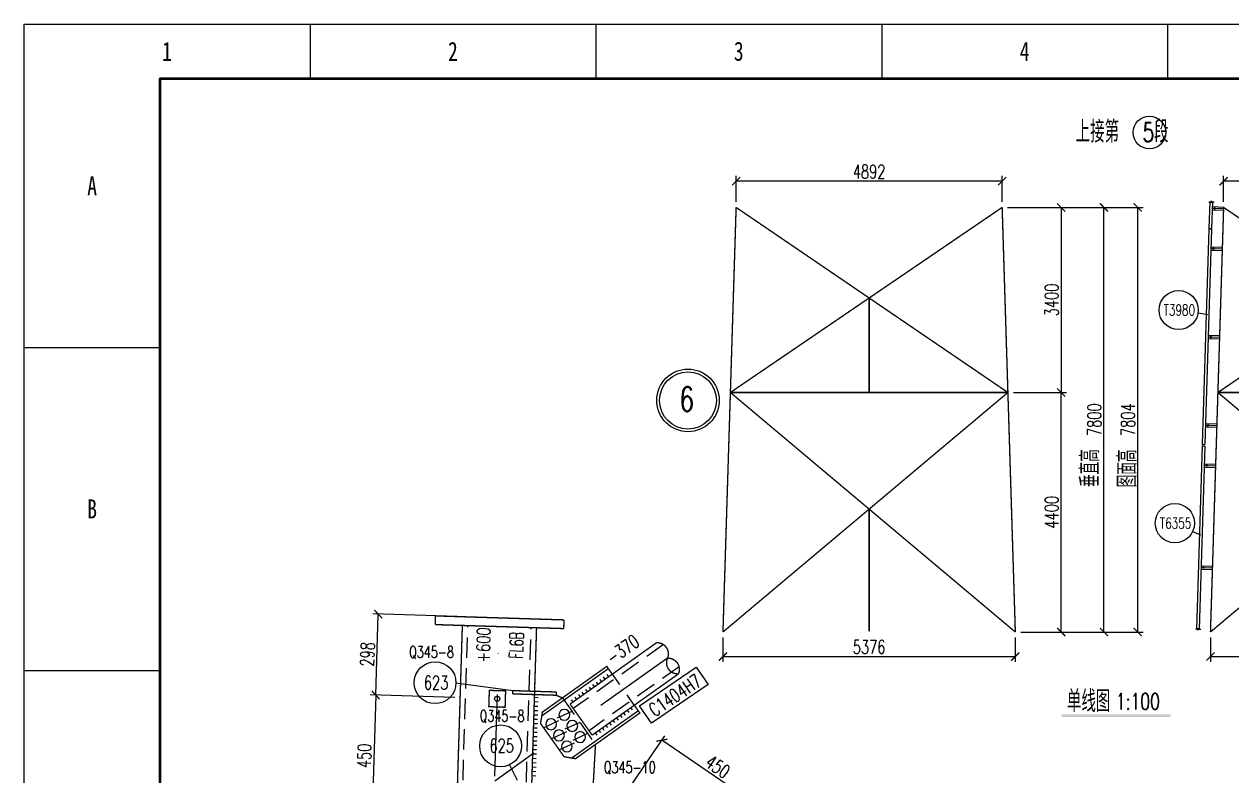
# Model space of a CAD drawing. Extents: x 6045 to 12501, y -14925 to -6998.
# Drawn here: x 6045.5 to 6267.5, y -7136.2 to -6998 of the extents above; entities that cross this region are included whole.
import ezdxf
from ezdxf.enums import TextEntityAlignment as Align

# ---------------------------------------------------------------- set-up
doc = ezdxf.new("R2010")
doc.units = 0
doc.header["$LTSCALE"] = 15
doc.header["$MEASUREMENT"] = 0
doc.linetypes.add('DASHDOTX2', pattern=[2, 1, -0.5, 0, -0.5])
doc.linetypes.add('DASHED2', pattern=[0.375, 0.25, -0.125])
doc.layers.get('0').update_dxf_attribs({"linetype": 'CONTINUOUS'})
doc.layers.get('DEFPOINTS').update_dxf_attribs({"linetype": 'CONTINUOUS'})
for name, color, linetype in [('1', 1, 'DASHED2'), ('2', 3, 'CONTINUOUS'), ('3', 1, 'CONTINUOUS'), ('4', 3, 'DASHDOTX2')]:
    doc.layers.add(name, color=color, linetype=linetype)
doc.styles.add('NCPE_BORDER', font='SIMFANG.TTF', dxfattribs={"width": 0.75, "height": 3.5})
doc.styles.get("Standard").update_dxf_attribs({"font": 'romans.shx', "width": 0.7, "bigfont": 'fs1.shx'})
doc.dimstyles.new('STANDARD$0', dxfattribs={"dimtxt": 2.5, "dimasz": 1.499, "dimexe": 1, "dimexo": 1, "dimgap": 0.5, "dimtad": 1, "dimdec": 0, "dimlfac": 20, "dimzin": 0, "dimdsep": 46, "dimtxsty": 'Standard', "dimblk": 'ARCHTICK', "dimcen": 0.09, "dimclrd": 4, "dimclre": 4, "dimclrt": 6, "dimadec": 0, "dimazin": 0, "dimtfac": 1, "dimtdec": 0, "dimtmove": 2, "dimatfit": 3, "dimldrblk": 'ARCHTICK', "dimfxl": 0, "dimtolj": 1, "dimtzin": 0, "dimarcsym": 0})

# ---------------------------------------------------------------- blocks, each defined once
blk = doc.blocks.new('TKA1')
at = {"color": 3}
for p, q in [((52.5625, 594), (52.5625, 584)), ((105.125, 594), (105.125, 584)), ((157.6875, 594), (157.6875, 584)), ((210.25, 594), (210.25, 584)), ((0, 534.6), (25, 534.6)), ((0, 475.2), (25, 475.2))]:
    blk.add_line(p, q, dxfattribs=at)
blk.add_lwpolyline([(0, 0), (0, 594), (841, 594), (841, 0), (0, 0)], dxfattribs=at)
at = {"color": 3, "lineweight": 50}
blk.add_lwpolyline([(25, 10), (25, 584), (831, 584), (831, 10), (25, 10)], dxfattribs=at)
at = {"color": 3, "style": 'NCPE_BORDER', "width": 0.75}
for s, p in [('3', (131.40625, 589)), ('1', (26.28125, 589)), ('2', (78.84375, 589)), ('4', (183.96875, 589)), ('A', (12.5, 564.3)), ('B', (12.5, 504.9))]:
    blk.add_text(s, height=3.5, dxfattribs=at).set_placement(p, align=Align.MIDDLE)
blk = doc.blocks.new('_ARCHTICK')
at = {"color": 0, "linetype": 'ByBlock', "const_width": 0.15}
blk.add_lwpolyline([(-0.5, -0.5), (0.5, 0.5)], dxfattribs=at)
blk = doc.blocks.new('*D18')
at = {"color": 4, "lineweight": -2}
for p, q in [((6123.87, -7051.22), (6123.87, -7046.4)), ((6172.79, -7051.22), (6172.79, -7046.4)), ((6172.79, -7047.4), (6123.87, -7047.4))]:
    blk.add_line(p, q, dxfattribs=at)
at = {"layer": 'DEFPOINTS', "color": 0}
for p in [(6123.87, -7047.4), (6123.87, -7052.22), (6172.79, -7052.22)]:
    blk.add_point(p, dxfattribs=at)
at = {"color": 4, "lineweight": -2, "xscale": 1.499, "yscale": 1.499, "zscale": 1.499, "rotation": 180}
blk.add_blockref('_ARCHTICK', (6123.87, -7047.4), dxfattribs=at)
at = {"color": 4, "lineweight": -2, "xscale": 1.499, "yscale": 1.499, "zscale": 1.499}
blk.add_blockref('_ARCHTICK', (6172.79, -7047.4), dxfattribs=at)
at = {"color": 6, "insert": (6148.33, -7045.65), "char_height": 2.5, "attachment_point": 5}
blk.add_mtext('\\A1;4892', dxfattribs=at)
blk = doc.blocks.new('*D19')
at = {"color": 4, "lineweight": -2}
for p, q in [((6121.45, -7131.26), (6121.45, -7135.77)), ((6175.21, -7131.26), (6175.21, -7135.77)), ((6121.45, -7134.77), (6175.21, -7134.77))]:
    blk.add_line(p, q, dxfattribs=at)
at = {"layer": 'DEFPOINTS', "color": 0}
for p in [(6121.45, -7130.26), (6175.21, -7130.26), (6175.21, -7134.77)]:
    blk.add_point(p, dxfattribs=at)
at = {"color": 4, "lineweight": -2, "xscale": 1.499, "yscale": 1.499, "zscale": 1.499, "rotation": 180}
blk.add_blockref('_ARCHTICK', (6121.45, -7134.77), dxfattribs=at)
at = {"color": 4, "lineweight": -2, "xscale": 1.499, "yscale": 1.499, "zscale": 1.499}
blk.add_blockref('_ARCHTICK', (6175.21, -7134.77), dxfattribs=at)
at = {"color": 6, "insert": (6148.33, -7133.02), "char_height": 2.5, "attachment_point": 5}
blk.add_mtext('\\A1;5376', dxfattribs=at)
blk = doc.blocks.new('*D20')
at = {"color": 4, "lineweight": -2}
for p, q in [((6173.79, -7052.22), (6184.65, -7052.22)), ((6183.65, -7052.22), (6183.65, -7086.24)), ((6174.85, -7086.24), (6184.65, -7086.24))]:
    blk.add_line(p, q, dxfattribs=at)
at = {"layer": 'DEFPOINTS', "color": 0}
for p in [(6172.79, -7052.22), (6173.85, -7086.24), (6183.65, -7086.24)]:
    blk.add_point(p, dxfattribs=at)
at = {"color": 4, "lineweight": -2, "xscale": 1.499, "yscale": 1.499, "zscale": 1.499}
for p, rotation in [((6183.65, -7052.22), 90), ((6183.65, -7086.24), 270)]:
    blk.add_blockref('_ARCHTICK', p, dxfattribs=dict(at, rotation=rotation))
at = {"color": 6, "insert": (6181.9, -7069.23), "char_height": 2.5, "attachment_point": 5, "rotation": 90}
blk.add_mtext('\\A1;3400', dxfattribs=at)
blk = doc.blocks.new('*D21')
at = {"color": 4, "lineweight": -2}
for p, q in [((6174.85, -7086.24), (6184.65, -7086.24)), ((6183.65, -7130.26), (6183.65, -7086.24)), ((6176.21, -7130.26), (6184.65, -7130.26))]:
    blk.add_line(p, q, dxfattribs=at)
at = {"layer": 'DEFPOINTS', "color": 0}
for p in [(6173.85, -7086.24), (6183.65, -7086.24), (6175.21, -7130.26)]:
    blk.add_point(p, dxfattribs=at)
at = {"color": 4, "lineweight": -2, "xscale": 1.499, "yscale": 1.499, "zscale": 1.499}
for p, rotation in [((6183.65, -7086.24), 90), ((6183.65, -7130.26), 270)]:
    blk.add_blockref('_ARCHTICK', p, dxfattribs=dict(at, rotation=rotation))
at = {"color": 6, "insert": (6181.9, -7108.25), "char_height": 2.5, "attachment_point": 5, "rotation": 90}
blk.add_mtext('\\A1;4400', dxfattribs=at)
blk = doc.blocks.new('*D22')
at = {"color": 4, "lineweight": -2}
for p, q in [((6178.99, -7052.22), (6192.5, -7052.22)), ((6191.5, -7130.26), (6191.5, -7052.22)), ((6181.43, -7130.26), (6192.5, -7130.26))]:
    blk.add_line(p, q, dxfattribs=at)
at = {"layer": 'DEFPOINTS', "color": 0}
for p in [(6177.99, -7052.22), (6191.5, -7052.22), (6180.43, -7130.26)]:
    blk.add_point(p, dxfattribs=at)
at = {"color": 4, "lineweight": -2, "xscale": 1.499, "yscale": 1.499, "zscale": 1.499}
for p, rotation in [((6191.5, -7052.22), 90), ((6191.5, -7130.26), 270)]:
    blk.add_blockref('_ARCHTICK', p, dxfattribs=dict(at, rotation=rotation))
at = {"color": 6, "insert": (6189.75, -7091.24), "char_height": 2.5, "attachment_point": 5, "rotation": 90}
blk.add_mtext('\\A1;7800', dxfattribs=at)
blk = doc.blocks.new('*D23')
at = {"color": 4, "lineweight": -2}
for p, q in [((6188.5, -7052.22), (6198.7, -7052.22)), ((6197.7, -7052.22), (6197.7, -7130.26)), ((6187.97, -7130.26), (6198.7, -7130.26))]:
    blk.add_line(p, q, dxfattribs=at)
at = {"layer": 'DEFPOINTS', "color": 0}
for p in [(6187.5, -7052.22), (6186.97, -7130.26), (6197.7, -7130.26)]:
    blk.add_point(p, dxfattribs=at)
at = {"color": 4, "lineweight": -2, "xscale": 1.499, "yscale": 1.499, "zscale": 1.499}
for p, rotation in [((6197.7, -7052.22), 90), ((6197.7, -7130.26), 270)]:
    blk.add_blockref('_ARCHTICK', p, dxfattribs=dict(at, rotation=rotation))
at = {"color": 6, "insert": (6195.95, -7091.24), "char_height": 2.5, "attachment_point": 5, "rotation": 90}
blk.add_mtext('\\A1;7804', dxfattribs=at)
blk = doc.blocks.new('*D24')
at = {"color": 4, "lineweight": -2}
for p, q in [((6213.52, -7051.22), (6213.52, -7046.4)), ((6262.44, -7051.22), (6262.44, -7046.4)), ((6262.44, -7047.4), (6213.52, -7047.4))]:
    blk.add_line(p, q, dxfattribs=at)
at = {"layer": 'DEFPOINTS', "color": 0}
for p in [(6213.52, -7047.4), (6213.52, -7052.22), (6262.44, -7052.22)]:
    blk.add_point(p, dxfattribs=at)
at = {"color": 4, "lineweight": -2, "xscale": 1.499, "yscale": 1.499, "zscale": 1.499, "rotation": 180}
blk.add_blockref('_ARCHTICK', (6213.52, -7047.4), dxfattribs=at)
at = {"color": 4, "lineweight": -2, "xscale": 1.499, "yscale": 1.499, "zscale": 1.499}
blk.add_blockref('_ARCHTICK', (6262.44, -7047.4), dxfattribs=at)
at = {"color": 6, "insert": (6237.98, -7045.65), "char_height": 2.5, "attachment_point": 5}
blk.add_mtext('\\A1;4892', dxfattribs=at)
blk = doc.blocks.new('*D25')
at = {"color": 4, "lineweight": -2}
for p, q in [((6211.1, -7131.26), (6211.1, -7135.77)), ((6264.86, -7131.26), (6264.86, -7135.77)), ((6211.1, -7134.77), (6264.86, -7134.77))]:
    blk.add_line(p, q, dxfattribs=at)
at = {"layer": 'DEFPOINTS', "color": 0}
for p in [(6211.1, -7130.26), (6264.86, -7130.26), (6264.86, -7134.77)]:
    blk.add_point(p, dxfattribs=at)
at = {"color": 4, "lineweight": -2, "xscale": 1.499, "yscale": 1.499, "zscale": 1.499, "rotation": 180}
blk.add_blockref('_ARCHTICK', (6211.1, -7134.77), dxfattribs=at)
at = {"color": 4, "lineweight": -2, "xscale": 1.499, "yscale": 1.499, "zscale": 1.499}
blk.add_blockref('_ARCHTICK', (6264.86, -7134.77), dxfattribs=at)
at = {"color": 6, "insert": (6237.98, -7133.02), "char_height": 2.5, "attachment_point": 5}
blk.add_mtext('\\A1;5376', dxfattribs=at)
blk = doc.blocks.new('*D26')
at = {"color": 4, "lineweight": -2}
for p, q in [((6263.44, -7052.22), (6274.29, -7052.22)), ((6273.29, -7052.22), (6273.29, -7086.24)), ((6264.49, -7086.24), (6274.29, -7086.24))]:
    blk.add_line(p, q, dxfattribs=at)
at = {"layer": 'DEFPOINTS', "color": 0}
for p in [(6262.44, -7052.22), (6263.49, -7086.24), (6273.29, -7086.24)]:
    blk.add_point(p, dxfattribs=at)
at = {"color": 4, "lineweight": -2, "xscale": 1.499, "yscale": 1.499, "zscale": 1.499}
for p, rotation in [((6273.29, -7052.22), 90), ((6273.29, -7086.24), 270)]:
    blk.add_blockref('_ARCHTICK', p, dxfattribs=dict(at, rotation=rotation))
at = {"color": 6, "insert": (6271.54, -7069.23), "char_height": 2.5, "attachment_point": 5, "rotation": 90}
blk.add_mtext('\\A1;3400', dxfattribs=at)
blk = doc.blocks.new('*D27')
at = {"color": 4, "lineweight": -2}
for p, q in [((6264.49, -7086.24), (6274.29, -7086.24)), ((6273.29, -7130.26), (6273.29, -7086.24)), ((6265.86, -7130.26), (6274.29, -7130.26))]:
    blk.add_line(p, q, dxfattribs=at)
at = {"layer": 'DEFPOINTS', "color": 0}
for p in [(6263.49, -7086.24), (6273.29, -7086.24), (6264.86, -7130.26)]:
    blk.add_point(p, dxfattribs=at)
at = {"color": 4, "lineweight": -2, "xscale": 1.499, "yscale": 1.499, "zscale": 1.499}
for p, rotation in [((6273.29, -7086.24), 90), ((6273.29, -7130.26), 270)]:
    blk.add_blockref('_ARCHTICK', p, dxfattribs=dict(at, rotation=rotation))
at = {"color": 6, "insert": (6271.54, -7108.25), "char_height": 2.5, "attachment_point": 5, "rotation": 90}
blk.add_mtext('\\A1;4400', dxfattribs=at)
blk = doc.blocks.new('*D28')
at = {"color": 4, "lineweight": -2}
for p, q in [((6268.64, -7052.22), (6282.15, -7052.22)), ((6281.15, -7130.26), (6281.15, -7052.22)), ((6271.08, -7130.26), (6282.15, -7130.26))]:
    blk.add_line(p, q, dxfattribs=at)
at = {"layer": 'DEFPOINTS', "color": 0}
for p in [(6267.64, -7052.22), (6281.15, -7052.22), (6270.08, -7130.26)]:
    blk.add_point(p, dxfattribs=at)
at = {"color": 4, "lineweight": -2, "xscale": 1.499, "yscale": 1.499, "zscale": 1.499}
for p, rotation in [((6281.15, -7052.22), 90), ((6281.15, -7130.26), 270)]:
    blk.add_blockref('_ARCHTICK', p, dxfattribs=dict(at, rotation=rotation))
at = {"color": 6, "insert": (6279.4, -7091.24), "char_height": 2.5, "attachment_point": 5, "rotation": 90}
blk.add_mtext('\\A1;7800', dxfattribs=at)
blk = doc.blocks.new('*D29')
at = {"color": 4, "lineweight": -2}
for p, q in [((6278.15, -7052.22), (6288.35, -7052.22)), ((6287.35, -7052.22), (6287.35, -7130.26)), ((6277.61, -7130.26), (6288.35, -7130.26))]:
    blk.add_line(p, q, dxfattribs=at)
at = {"layer": 'DEFPOINTS', "color": 0}
for p in [(6277.15, -7052.22), (6276.61, -7130.26), (6287.35, -7130.26)]:
    blk.add_point(p, dxfattribs=at)
at = {"color": 4, "lineweight": -2, "xscale": 1.499, "yscale": 1.499, "zscale": 1.499}
for p, rotation in [((6287.35, -7052.22), 90), ((6287.35, -7130.26), 270)]:
    blk.add_blockref('_ARCHTICK', p, dxfattribs=dict(at, rotation=rotation))
at = {"color": 6, "insert": (6285.6, -7091.24), "char_height": 2.5, "attachment_point": 5, "rotation": 90}
blk.add_mtext('\\A1;7804', dxfattribs=at)
blk = doc.blocks.new('M20X55')
blk.add_line((-0.212, -0.212), (0.212, 0.212))
blk.add_circle((0, 0), 0.2)
blk = doc.blocks.new('fdr')
at = {"const_width": 0.25}
for points in [[(6348.62, -6197.57), (6356.62, -6197.32)], [(6348.62, -6197.57), (6348.64, -6198.17)], [(6356.62, -6197.32), (6356.63, -6197.92)]]:
    blk.add_lwpolyline(points, dxfattribs=at)
blk.add_lwpolyline([(6348.64, -6198.17, 0.25, 0.25, 0), (6356.63, -6197.92, 0.25, 0.25, 0)], format="xyseb")
blk = doc.blocks.new('*D73')
at = {"layer": '3', "color": 4, "lineweight": -2}
for p, q in [((6155.97, -7139.53), (6163.29, -7128.78)), ((6181.32, -7142.27), (6162.72, -7129.61)), ((6174.57, -7152.19), (6181.89, -7141.45))]:
    blk.add_line(p, q, dxfattribs=at)
at = {"layer": 'DEFPOINTS', "color": 0}
for p in [(6162.72, -7129.61), (6155.41, -7140.36), (6174.01, -7153.02)]:
    blk.add_point(p, dxfattribs=at)
at = {"layer": '3', "color": 4, "lineweight": -2, "xscale": 1.499, "yscale": 1.499, "zscale": 1.499}
for p, rotation in [((6162.72, -7129.61), 145.7581000000641), ((6181.32, -7142.27), 325.7581000000641)]:
    blk.add_blockref('_ARCHTICK', p, dxfattribs=dict(at, rotation=rotation))
at = {"layer": '3', "color": 6, "insert": (6173.01, -7134.5), "char_height": 2.5, "attachment_point": 5, "rotation": 325.7581}
blk.add_mtext('\\A1;450', dxfattribs=at)
blk = doc.blocks.new('jd1')
at = {"layer": '2', "const_width": 0.25}
blk.add_lwpolyline([(6438.11, 629.99), (6435.93, 627.93), (6437.99, 625.75), (6440.17, 627.82), (6438.11, 629.99)], dxfattribs=at)
at = {"layer": '2'}
blk.add_circle((6438.05, 627.87), 0.48, dxfattribs=at)
blk = doc.blocks.new('*D92')
at = {"color": 4, "lineweight": -2}
for p, q in [((6124.63, -7121.76), (6109.11, -7121.28)), ((6110.11, -7121.31), (6109.41, -7143.8)), ((6123.94, -7144.25), (6108.41, -7143.77))]:
    blk.add_line(p, q, dxfattribs=at)
at = {"layer": 'DEFPOINTS', "color": 0}
for p in [(6125.63, -7121.79), (6109.41, -7143.8), (6124.94, -7144.28)]:
    blk.add_point(p, dxfattribs=at)
at = {"color": 4, "lineweight": -2, "xscale": 1.499, "yscale": 1.499, "zscale": 1.499}
for p, rotation in [((6110.11, -7121.31), 88.2241834071766), ((6109.41, -7143.8), 268.2241834071766)]:
    blk.add_blockref('_ARCHTICK', p, dxfattribs=dict(at, rotation=rotation))
at = {"color": 6, "insert": (6108.01, -7132.5), "char_height": 2.5, "attachment_point": 5, "rotation": 88.2242}
blk.add_mtext('\\A1;450', dxfattribs=at)
blk = doc.blocks.new('*D93')
at = {"color": 4, "lineweight": -2}
for p, q in [((6125.1, -7106.89), (6109.57, -7106.41)), ((6110.11, -7121.31), (6110.57, -7106.44)), ((6124.64, -7121.76), (6109.11, -7121.28))]:
    blk.add_line(p, q, dxfattribs=at)
at = {"layer": 'DEFPOINTS', "color": 0}
for p in [(6110.57, -7106.44), (6126.1, -7106.92), (6125.64, -7121.79)]:
    blk.add_point(p, dxfattribs=at)
at = {"color": 4, "lineweight": -2, "xscale": 1.499, "yscale": 1.499, "zscale": 1.499}
for p, rotation in [((6110.57, -7106.44), 88.2237851645559), ((6110.11, -7121.31), 268.2237851645559)]:
    blk.add_blockref('_ARCHTICK', p, dxfattribs=dict(at, rotation=rotation))
at = {"color": 6, "insert": (6108.59, -7113.82), "char_height": 2.5, "attachment_point": 5, "rotation": 88.2238}
blk.add_mtext('\\A1;298', dxfattribs=at)
blk = doc.blocks.new('3345')
at = {"const_width": 0.25}
for points in [[(6121.453, -7130.259), (6123.873, -7052.222)], [(6122.819, -7086.238), (6172.793, -7052.222)], [(6173.848, -7086.238), (6123.873, -7052.222)], [(6175.213, -7130.259), (6172.793, -7052.222)], [(6211.1, -7130.259), (6213.52, -7052.222)], [(6212.465, -7086.238), (6262.44, -7052.222)], [(6263.495, -7086.238), (6213.52, -7052.222)], [(6264.86, -7130.259), (6262.44, -7052.222)], [(6121.453, -7130.259), (6173.848, -7086.238)], [(6173.848, -7086.238), (6122.819, -7086.238)], [(6175.213, -7130.259), (6122.819, -7086.238)], [(6211.1, -7130.259), (6263.495, -7086.238)], [(6263.495, -7086.238), (6212.465, -7086.238)], [(6264.86, -7130.259), (6212.465, -7086.238)]]:
    blk.add_lwpolyline(points, dxfattribs=at)
for centre, radius in [((6199.871, -7038.461), 3), ((6115.02, -7087.702), 5.75), ((6115.02, -7087.702), 5.25)]:
    blk.add_circle(centre, radius)
blk.add_trace([(6183.762, -7145.385), (6183.762, -7145.885), (6203.762, -7145.385), (6203.762, -7145.885)])
at = {"width": 0.7}
for s, height, p in [(' 上接第   段', 4, (6184.401, -7040.297)), ('5', 3.5, (6198.635, -7040.16)), ('单线图', 4, (6184.71, -7144.971)), ('1:100', 3, (6193.698, -7144.521))]:
    blk.add_text(s, height=height, dxfattribs=at).set_placement(p)
for s, height, rotation, p in [('6', 4.5, 0, (6113.448, -7089.724)), ('垂直高', 3.5, 90, (6190.668, -7103.627)), ('图面高', 3.5, 90, (6197.529, -7103.686)), ('垂直高', 3.5, 90, (6280.314, -7103.627)), ('图面高', 3.5, 90, (6287.175, -7103.686))]:
    blk.add_text(s, height=height, rotation=rotation, dxfattribs=at).set_placement(p)
for base, p1, p2, text, picture, middle in [((6123.873, -7047.395), (6172.793, -7052.222), (6123.873, -7052.222), '4892', '*D18', (6148.333, -7045.645)), ((6213.52, -7047.395), (6262.44, -7052.222), (6213.52, -7052.222), '4892', '*D24', (6237.98, -7045.645)), ((6175.213, -7134.766), (6121.453, -7130.259), (6175.213, -7130.259), '5376', '*D19', (6148.333, -7133.016)), ((6264.86, -7134.766), (6211.1, -7130.259), (6264.86, -7130.259), '5376', '*D25', (6237.98, -7133.016))]:
    dim = blk.add_linear_dim(base=base, p1=p1, p2=p2, text=text, dimstyle='STANDARD$0')
    dim.commit()
    dim.dimension.update_dxf_attribs({"geometry": picture, "text_midpoint": middle})
for base, p1, p2, text, picture, middle in [((6183.649, -7086.238), (6172.793, -7052.222), (6173.848, -7086.238), '3400', '*D20', (6181.899, -7069.23)), ((6191.499, -7052.222), (6180.431, -7130.259), (6177.989, -7052.222), '7800', '*D22', (6189.749, -7091.24)), ((6197.699, -7130.259), (6187.503, -7052.222), (6186.965, -7130.259), '7804', '*D23', (6195.949, -7091.24)), ((6273.295, -7086.238), (6262.44, -7052.222), (6263.495, -7086.238), '3400', '*D26', (6271.545, -7069.23)), ((6281.146, -7052.222), (6270.077, -7130.259), (6267.636, -7052.222), '7800', '*D28', (6279.396, -7091.24)), ((6287.346, -7130.259), (6277.149, -7052.222), (6276.611, -7130.259), '7804', '*D29', (6285.596, -7091.24)), ((6183.649, -7086.238), (6175.213, -7130.259), (6173.848, -7086.238), '4400', '*D21', (6181.899, -7108.249)), ((6273.295, -7086.238), (6264.86, -7130.259), (6263.495, -7086.238), '4400', '*D27', (6271.545, -7108.249))]:
    dim = blk.add_linear_dim(base=base, p1=p1, p2=p2, angle=90, text=text, dimstyle='STANDARD$0')
    dim.commit()
    dim.dimension.update_dxf_attribs({"geometry": picture, "text_midpoint": middle})

msp = doc.modelspace()

# ---------------------------------------------------------------- linework, layer by layer
at = {"color": 6}
for p, q in [((6263.2961731, -7030.642929), (6263.691667, -7030.6486638)), ((6263.4911869, -7030.6746359), (6263.3405379, -7035.5458511)), ((6263.691667, -7030.6486638), (6263.7216894, -7030.8674991)), ((6263.7216894, -7030.8674991), (6263.8197826, -7030.4732663)), ((6263.8197826, -7030.4732663), (6263.8585594, -7030.6746359)), ((6263.9714164, -7030.6746359), (6263.8203085, -7035.5606887)), ((6263.8585594, -7030.6746359), (6264.2780077, -7030.6746359)), ((6263.9697148, -7032.1514474), (6266.0588082, -7032.2160555)), ((6263.9789883, -7031.8515908), (6266.0680817, -7031.9161989)), ((6263.9882617, -7031.5517341), (6266.0773551, -7031.6163422)), ((6264.4311863, -7032.0774009), (6264.4437503, -7031.6711465)), ((6263.3374467, -7035.6458034), (6262.1119846, -7075.2709455)), ((6263.8172174, -7035.6606409), (6262.5917552, -7075.285783)), ((6263.3374467, -7035.6458034), (6263.8172174, -7035.6606409)), ((6263.3374467, -7035.6458034), (6263.8172174, -7035.6606409)), ((6263.3405379, -7035.5458511), (6263.8203085, -7035.5606887)), ((6263.7002029, -7039.5466451), (6265.7892963, -7039.6112532)), ((6263.7094764, -7039.2467885), (6265.7985698, -7039.3113966)), ((6263.7187499, -7038.9469319), (6265.8078433, -7039.01154)), ((6264.1747639, -7039.0493528), (6264.1622, -7039.4556073)), ((6263.2139017, -7055.1890878), (6265.3029951, -7055.2536959)), ((6263.6699158, -7055.2915087), (6263.6573518, -7055.6977632)), ((6263.1953548, -7055.788801), (6265.2844481, -7055.8534091)), ((6263.2046282, -7055.4889444), (6265.2937216, -7055.5535525)), ((6262.6916725, -7072.0309932), (6264.7807659, -7072.0956012)), ((6262.700946, -7071.7311365), (6264.7900394, -7071.7957446)), ((6262.7102194, -7071.4312799), (6264.7993128, -7071.495888)), ((6263.1662335, -7071.5337008), (6263.1536695, -7071.9399553)), ((6262.1119846, -7075.2709455), (6262.5917552, -7075.285783)), ((6262.0905111, -7075.5263163), (6261.0490373, -7109.2022192)), ((6262.5702817, -7075.5411539), (6261.5292668, -7109.2022192)), ((6262.0905111, -7075.5263163), (6262.5702817, -7075.5411539)), ((6262.4495245, -7079.4270436), (6264.5386179, -7079.4916517)), ((6262.458798, -7079.127187), (6264.5478914, -7079.1917951)), ((6262.4680715, -7078.8273303), (6264.5571649, -7078.8919384)), ((6262.9240855, -7078.9297513), (6262.9115215, -7079.3360058)), ((6261.8683527, -7098.1680345), (6263.9574461, -7098.2326426)), ((6261.8776261, -7097.8681779), (6263.9667195, -7097.932786)), ((6261.8868996, -7097.5683212), (6263.975993, -7097.6329293)), ((6262.3429137, -7097.6707422), (6262.3303497, -7098.0769967)), ((6260.8540234, -7109.1705123), (6261.2495174, -7109.1762471)), ((6261.2495174, -7109.1762471), (6261.2795398, -7109.3950825)), ((6261.2795398, -7109.3950825), (6261.377633, -7109.0008496)), ((6261.377633, -7109.0008496), (6261.4164098, -7109.2022192)), ((6261.4164098, -7109.2022192), (6261.835858, -7109.2022192))]:
    msp.add_line(p, q, dxfattribs=at)
for p, q in [((6261.3217346, -7051.080093), (6263.1306816, -7051.3695655)), ((6260.3336257, -7091.2306153), (6261.7969625, -7091.8973872)), ((6150.3497307, -7119.7932082), (6150.0601887, -7119.3852989)), ((6151.0019757, -7119.3298954), (6150.7122595, -7118.9224549)), ((6151.6540465, -7118.8670514), (6151.3649732, -7118.4593163)), ((6152.3067602, -7118.4039128), (6152.0172182, -7117.9960035)), ((6152.9590052, -7117.9406), (6152.6692891, -7117.5331595)), ((6139.2957537, -7121.7294993), (6139.9954173, -7121.7511964)), ((6147.0879166, -7122.1084862), (6146.7986692, -7121.7012198)), ((6147.7404561, -7121.6458163), (6147.4509142, -7121.237907)), ((6148.3927011, -7121.1825035), (6148.1031592, -7120.7745943)), ((6149.0449461, -7120.7191908), (6148.7556987, -7120.3119244)), ((6149.697017, -7120.2563467), (6149.4079437, -7119.8486117)), ((6139.2213637, -7124.1283462), (6139.9210273, -7124.1500433)), ((6139.2461603, -7123.3287306), (6139.945824, -7123.3504276)), ((6139.270957, -7122.5291149), (6139.9706207, -7122.550812)), ((6146.4356716, -7122.5717989), (6146.1461296, -7122.1638897)), ((6156.358701, -7124.1118966), (6156.6484171, -7124.5193372)), ((6157.010946, -7123.6485839), (6157.300488, -7124.0564931)), ((6139.1717703, -7125.7275774), (6139.871434, -7125.7492745)), ((6139.196567, -7124.9279618), (6139.8962307, -7124.9496589)), ((6153.7496006, -7125.964036), (6154.0391426, -7126.3719453)), ((6154.4016714, -7125.501192), (6154.6913876, -7125.9086325)), ((6155.0539165, -7125.0378792), (6155.3434584, -7125.4457885)), ((6155.7066301, -7124.5747407), (6155.9957034, -7124.9824757)), ((6139.0973803, -7128.1264242), (6139.797044, -7128.1481213)), ((6139.122177, -7127.3268086), (6139.8218407, -7127.3485057)), ((6139.1469737, -7126.527193), (6139.8466373, -7126.5488901)), ((6150.4876124, -7128.2797827), (6150.7773285, -7128.6872233)), ((6151.1403261, -7127.8166442), (6151.4293993, -7128.2243792)), ((6151.7925711, -7127.3533314), (6152.082113, -7127.7612407)), ((6152.4446419, -7126.8904874), (6152.734358, -7127.2979279)), ((6153.0973556, -7126.4273488), (6153.3864289, -7126.8350838)), ((6139.0229903, -7130.5252711), (6139.722654, -7130.5469681)), ((6139.047787, -7129.7256554), (6139.7474507, -7129.7473525)), ((6139.0725837, -7128.9260398), (6139.7722473, -7128.9477369)), ((6138.9486003, -7132.9241179), (6139.648264, -7132.945815)), ((6138.973397, -7132.1245023), (6139.6730607, -7132.1461994)), ((6138.9981937, -7131.3248867), (6139.6978573, -7131.3465838)), ((6138.899007, -7134.5233491), (6139.5986707, -7134.5450462)), ((6138.9238037, -7133.7237335), (6139.6234673, -7133.7454306)), ((6138.8494137, -7136.1225803), (6139.5490773, -7136.1442774)), ((6138.8742104, -7135.3229647), (6139.573874, -7135.3446618))]:
    msp.add_line(p, q)
at = {"color": 3}
for p, q in [((6124.8752026, -7119.0472732), (6135.3310934, -7120.5060445)), ((6134.7251963, -7134.1342604), (6136.1129233, -7136.9468875))]:
    msp.add_line(p, q, dxfattribs=at)
for points, const_width in [([(6200.8474504, -7048.3377188), (6200.8474504, -7065.7048974)], 0.3), ([(6200.8474504, -7087.1419995), (6200.8474504, -7109.5866199)], 0.3), ([(6114.3571989, -7485.5151614), (6126.0480539, -7108.521319)], 0.25), ([(6121.0504608, -7108.3663748), (6121.1000541, -7106.7671435)], 0.25), ([(6121.075935, -7107.5667591), (6121.1007317, -7106.7671435)], 0.25), ([(6121.1007262, -7106.7671434), (6144.7394234, -7107.5000322)], 0.25), ([(6144.7387514, -7107.5000324), (6144.6891581, -7109.0992636)], 0.25), ([(6144.739429, -7107.5000324), (6144.7146323, -7108.299648)], 0.25), ([(6139.6915539, -7108.944319), (6128.0006989, -7485.9381614)], 0.25), ([(6161.7363784, -7111.7091671), (6145.8648229, -7122.9768051)], 0.25), ([(6153.6112689, -7117.4776676), (6152.5982134, -7116.0506455), (6140.7747181, -7124.4444776), (6140.4199646, -7126.5358938), (6144.7615693, -7132.6514588), (6146.853015, -7133.0062766), (6158.6764929, -7124.6124914), (6157.66342, -7123.1855162)], 0.25), ([(6152.887667, -7116.4583619), (6140.6564728, -7125.1416007)], 0.25), ([(6149.9172323, -7128.6849631), (6165.7887681, -7117.4173391)], 0.25), ([(6143.3093296, -7121.3537229), (6144.4441725, -7121.8394287)], 0.25), ([(6145.8648317, -7122.9768176), (6149.9172412, -7128.6849755)], 0.25), ([(6158.3870861, -7124.2047925), (6146.155845, -7132.8880138)], 0.25), ([(6150.5224787, -7130.4012318), (6149.8245632, -7142.9074882)], 0.25)]:
    msp.add_lwpolyline(points, dxfattribs=dict(const_width=const_width))
for points in [[(6121.0504664, -7108.3663749, 0.25, 0.25, 0), (6144.6891636, -7109.0992638, 0.25, 0.25, 0)], [(6121.1000486, -7106.7671434, 0.25, 0.25, 0), (6144.7387459, -7107.5000322, 0.25, 0.25, 0)]]:
    msp.add_lwpolyline(points, format="xyseb")
at = {"const_width": 0.25}
msp.add_lwpolyline([(6163.7625732, -7114.5632531, -0.5654542553), (6165.7887681, -7117.4173391, -0.5654542553), (6163.7625732, -7114.5632531, 0.5654542553), (6161.7363784, -7111.7091671)], format="xyb", dxfattribs=at)
msp.add_lwpolyline([(6171.2373617, -7119.4019027), (6160.808832, -7126.5003358), (6158.640703, -7123.3150697), (6169.0692327, -7116.2166366)], close=True)
at = {"color": 6}
for centre in [(6264.41987, -7031.8652256), (6264.1503581, -7039.2604234), (6263.6455099, -7055.5025793), (6263.1418277, -7071.7447714), (6262.8996797, -7079.1408219), (6262.3185078, -7097.8818128)]:
    msp.add_circle(centre, 0.1110948, dxfattribs=at)
for centre, radius in [((6257.7605505, -7050.5528664), 3.6), ((6257.063894, -7089.7243434), 3.6), ((6121.0252026, -7119.0472732), 3.85), ((6133.0804701, -7130.6532583), 3.85)]:
    msp.add_circle(centre, radius)
at = {"layer": '1'}
for p, q in [((6115.3566992, -7485.5461497), (6127.0475543, -7108.5523073)), ((6127.0012974, -7485.9071762), (6138.6921534, -7108.9133338)), ((6163.0061974, -7112.0346005), (6146.4439753, -7123.7925898)), ((6165.9003854, -7116.111525), (6149.3382602, -7127.8694324)), ((6153.6110761, -7117.477756), (6154.9483032, -7119.3610281)), ((6144.4441725, -7121.8394287), (6150.5224787, -7130.4012318)), ((6157.6636597, -7123.1854453), (6156.3259638, -7121.301999))]:
    msp.add_line(p, q, dxfattribs=at)
at = {"layer": '4'}
for p, q in [((6119.8896472, -7527.3065878), (6132.9196514, -7107.1335957)), ((6163.7625917, -7114.5632108), (6131.990445, -7137.1191696))]:
    msp.add_line(p, q, dxfattribs=at)

# ---------------------------------------------------------------- block references
for name, p in [('TKA1', (6045.4681602, -7592.0093133)), ('3345', (52.5139885, 20.5331733))]:
    msp.add_blockref(name, p)
at = {"color": 0, "rotation": 44.7487440118984}
msp.add_blockref('jd1', (2002.1708107, -12100.3000847), dxfattribs=at)
at = {"xscale": -1}
msp.add_blockref('fdr', (12491.947671, -923.181458), dxfattribs=at)
at = {"layer": '2', "xscale": -5.000000000000031, "yscale": 5, "zscale": 5, "rotation": 69.61388952752118}
for p in [(6144.8130957, -7124.9500407), (6142.366926, -7126.6867035), (6146.260553, -7126.9888606), (6143.8139145, -7128.7253492), (6147.7076318, -7129.0272046), (6145.2609934, -7130.7636932)]:
    msp.add_blockref('M20X55', p, dxfattribs=at)

# ---------------------------------------------------------------- texts
at = {"width": 0.7}
for s, height, p in [('T3980', 2, (6257.8938838, -7051.5528664)), ('T6355', 2, (6257.1972273, -7090.7243434)), ('Q345-10', 2.15, (6156.8301113, -7135.6627095))]:
    msp.add_text(s, height=height, dxfattribs=at).set_placement(p, align=Align.CENTER)
for s, height, rotation, width, p in [('+600', 2.5, 88.2238, 0.7, (6131.1586356, -7112.1469161)), ('FL6B', 2.5, 88.226242731, 0.6, (6137.2424803, -7112.1983893)), ('-370', 2.5, 35.371989528, 0.7, (6156.244122, -7113.9444502)), ('Q345-8', 2.15, 360, 0.7, (6120.3748794, -7114.4827454)), ('C1404H7', 2.5, 34.242115805, 0.7, (6165.8473678, -7122.385887)), ('Q345-8', 2.15, 360, 0.7, (6133.3493722, -7126.2154177))]:
    msp.add_text(s, height=height, rotation=rotation, dxfattribs=dict(width=width)).set_placement(p, align=Align.CENTER)
for s, p in [('623', (6121.2194447, -7119.0315419)), ('625', (6133.2747122, -7130.637527))]:
    msp.add_text(s, height=2.5, rotation=360, dxfattribs=at).set_placement(p, align=Align.MIDDLE_CENTER)

# ---------------------------------------------------------------- dimensions: what is measured, and where the dimension line sits
at = {"color": 3}
dim = msp.add_aligned_dim(p1=(6125.6365835, -7121.7899648), p2=(6126.0976472, -7106.9220878), distance=15.5342289, dimstyle='STANDARD$0', dxfattribs=at)
dim.commit()
dim.dimension.update_dxf_attribs({"geometry": '*D93', "text_midpoint": (6108.5911913, -7113.8202872)})
dim = msp.add_linear_dim(base=(6109.412568, -7143.7976863), p1=(6125.6342414, -7121.7898081), p2=(6124.9368351, -7144.2789971), angle=88.224183407, dimstyle='STANDARD$0', dxfattribs=at)
dim.commit()
dim.dimension.update_dxf_attribs({"geometry": '*D92', "text_midpoint": (6108.0120334, -7132.4988588)})
at = {"layer": '3'}
dim = msp.add_linear_dim(base=(6162.7247145, -7129.611554), p1=(6174.0097084, -7153.0188448), p2=(6155.4097084, -7140.3583448), angle=325.7581, text='450', dimstyle='STANDARD$0', dxfattribs=at)
dim.commit()
dim.dimension.update_dxf_attribs({"geometry": '*D73', "text_midpoint": (6173.0094323, -7134.4951126)})

doc.saveas('drawing.dxf')
